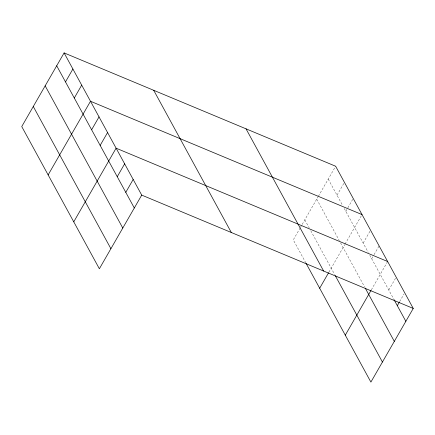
<?xml version="1.0" encoding="UTF-8"?>
<svg xmlns="http://www.w3.org/2000/svg" width="435" height="435" viewBox="0 0 435 435"><rect width="100%" height="100%" fill="white"/><g stroke="black" fill="none" stroke-linecap="round" stroke-linejoin="round"><path stroke-width="0.33" stroke-dasharray="2.17 1.63" d="M300.204 227.858L293.282 239.892L305.849 262.914M300.531 227.282L301.852 224.993M302.178 224.416L318.018 196.876M318.349 196.305L335.635 166.235M337.027 195.228L344.433 182.352M345.825 211.345L347.505 208.419M347.842 207.832L353.231 198.469M328.898 272.196L344.737 244.655M345.064 244.078L362.023 214.585M363.16 243.105L370.56 230.229M371.697 258.743L373.714 255.236M374.051 254.649L379.103 245.867M371.338 289.862L387.639 261.511M388.77 290.031L396.176 277.155M399.667 301.575L404.039 293.968M328.235 179.111L342.682 205.586M344.254 208.468L368.217 252.371M369.799 255.269L394.148 299.878M316.702 199.17L339.316 240.609M340.572 242.915L364.59 286.915M304.815 219.833L309.214 227.891M310.786 230.767L334.684 274.556"/><path stroke-width="0.65" d="M64.103 52.907L21.75 126.563L99.365 268.765L141.718 195.108L64.103 52.907L335.635 166.235L413.25 308.437L370.897 382.093L306.164 263.49M65.495 81.9L72.901 69.024M74.293 98.016L81.693 85.14M48.138 174.908L90.491 101.257L362.023 214.585M91.627 129.771L99.028 116.901M100.164 145.415L107.565 132.539M73.749 221.839L116.102 148.183L387.639 261.511M117.238 176.702L124.644 163.826M125.775 192.341L133.181 179.47M319.671 288.242L328.572 272.767M345.287 335.167L371.006 290.433M397.307 305.674L399.33 302.162M141.718 195.108L413.25 308.437M394.148 299.878L405.844 321.313M365.221 288.073L394.311 341.372M335.314 275.714L382.43 362.034M246.031 128.836L323.645 271.043M153.707 90.306L231.322 232.507M56.697 65.783L134.312 207.984M45.164 85.842L122.779 228.043M33.283 106.504L110.898 248.706"/></g></svg>
